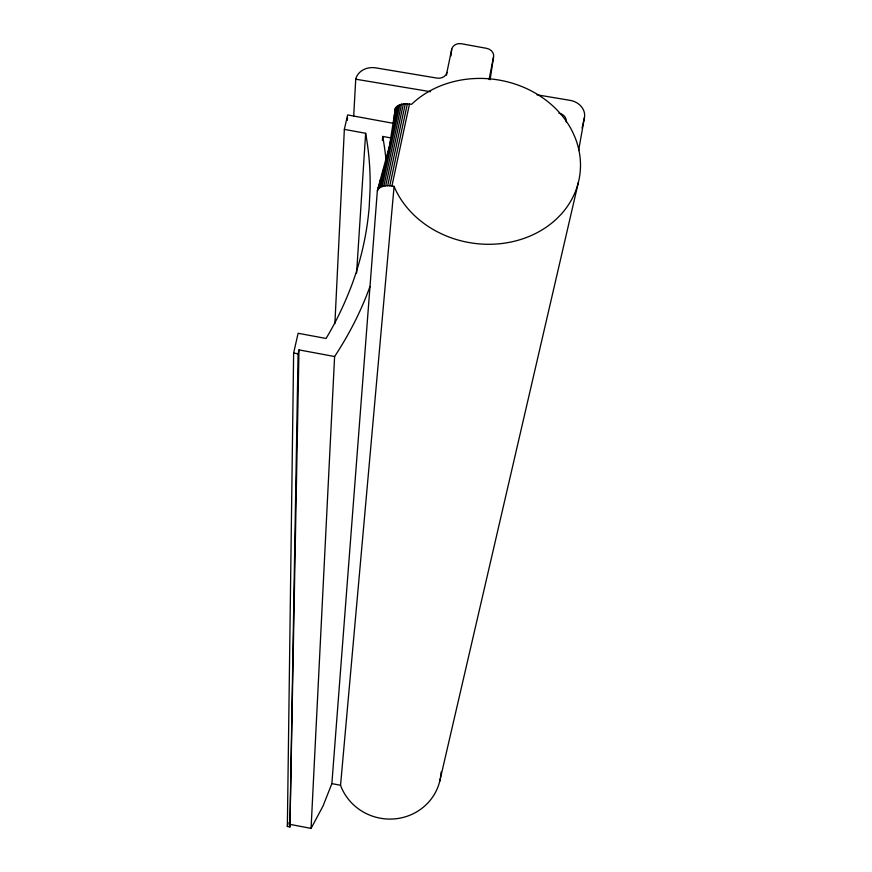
<?xml version="1.0" encoding="UTF-8"?>
<svg xmlns="http://www.w3.org/2000/svg" width="872" height="872" viewBox="0 0 872 872"><rect width="100%" height="100%" fill="white"/><g stroke="black" fill="none" stroke-linecap="round" stroke-linejoin="round"><path stroke-width="1.31" d="M369.99 286.452C361.095 311.151 349.04 334.619 334.608 356.528L298.976 349.89L289.929 826.972L287.357 826.482L293.635 353.029L298.115 333.268L326.052 338.467C336.843 320.58 345.683 301.559 352.909 281.961A388.313 330.444 -7.3 0 0 369.172 207.34L370.12 188.625A388.313 330.444 -7.3 0 0 365.641 133.296L344.353 129.372L347.623 114.93L394.34 123.519M289.929 826.972L298.082 353.858L298.976 349.89M377.336 190.815C380.072 184.679 388.563 185.365 394.09 186.357L395.169 188.919A96.465 82.611 8.6 0 0 556.75 218.719L560.62 214.806A96.465 82.611 8.6 0 0 574.615 136.392L572.381 131.509A96.465 82.611 8.6 0 0 413.644 102.373L411.639 104.291L405.349 103.681L399.877 104.64L395.485 108.041L389.468 145.973L377.336 190.815L331.872 783.612L322.989 806.099L311.064 828.4L290.452 824.454M334.892 323.588L344.353 129.372M311.064 828.4L334.608 356.528M347.35 120.369L347.492 117.655M353.705 115.922L355.732 79.199A17.495 14.78 4.9 0 1 375.799 67.874L436.981 78.099A8.709 7.336 6.8 0 0 446.9 72.441L451.729 49.203A8.513 7.129 7.4 0 1 461.528 43.753L486.587 48.342A8.513 7.129 8.1 0 1 493.563 56.854L490.097 79.744M356.594 273.132L365.641 133.296M382.372 140.501L382.688 136.424L390.711 137.907M393.457 128.097L393.686 125.394M394.035 121.328L395.071 109.153M440.698 776.244A51.873 49.987 9.8 0 1 429.7 800.91L427.563 803.276A51.873 49.987 9.8 0 1 341.105 786.795L340.549 785.269L394.09 186.357M446.573 75.145L446.9 72.441M450.911 55.95L451.729 49.203M578.605 150.551L584.469 117.458A16.884 14.279 10.8 0 0 570.081 100.345L537.054 94.83M489.061 79.494L493.563 56.854M287.357 826.482L288.131 822.721M391.931 185.965L409.524 103.91M382.154 186.554L399.877 104.64M383.844 186.107L401.545 104.15M385.697 185.823L403.376 103.833M387.691 185.703L405.349 103.681M389.784 185.747L407.409 103.703M377.75 189.758L378.306 187.197M394.951 110.515L395.485 108.041M378.448 188.777L380.356 180.014M394.351 115.507L396.193 107.005M379.429 187.905L383.288 170.127M393.414 123.399L397.174 106.09M380.672 187.164L398.406 105.294M582.082 128.075L584.469 117.458M439.706 781.377L578.343 182.531M355.732 79.199L430.561 91.713M293.635 353.029L298.082 353.858M331.872 783.612L340.549 785.269M558.854 113.175A8.611 7.292 10.5 0 1 566.179 121.916M382.688 136.424A388.051 330.848 -6.9 0 1 386.143 161.276M441.09 772.069A51.873 49.987 9.8 0 1 440.829 775.197"/></g></svg>
